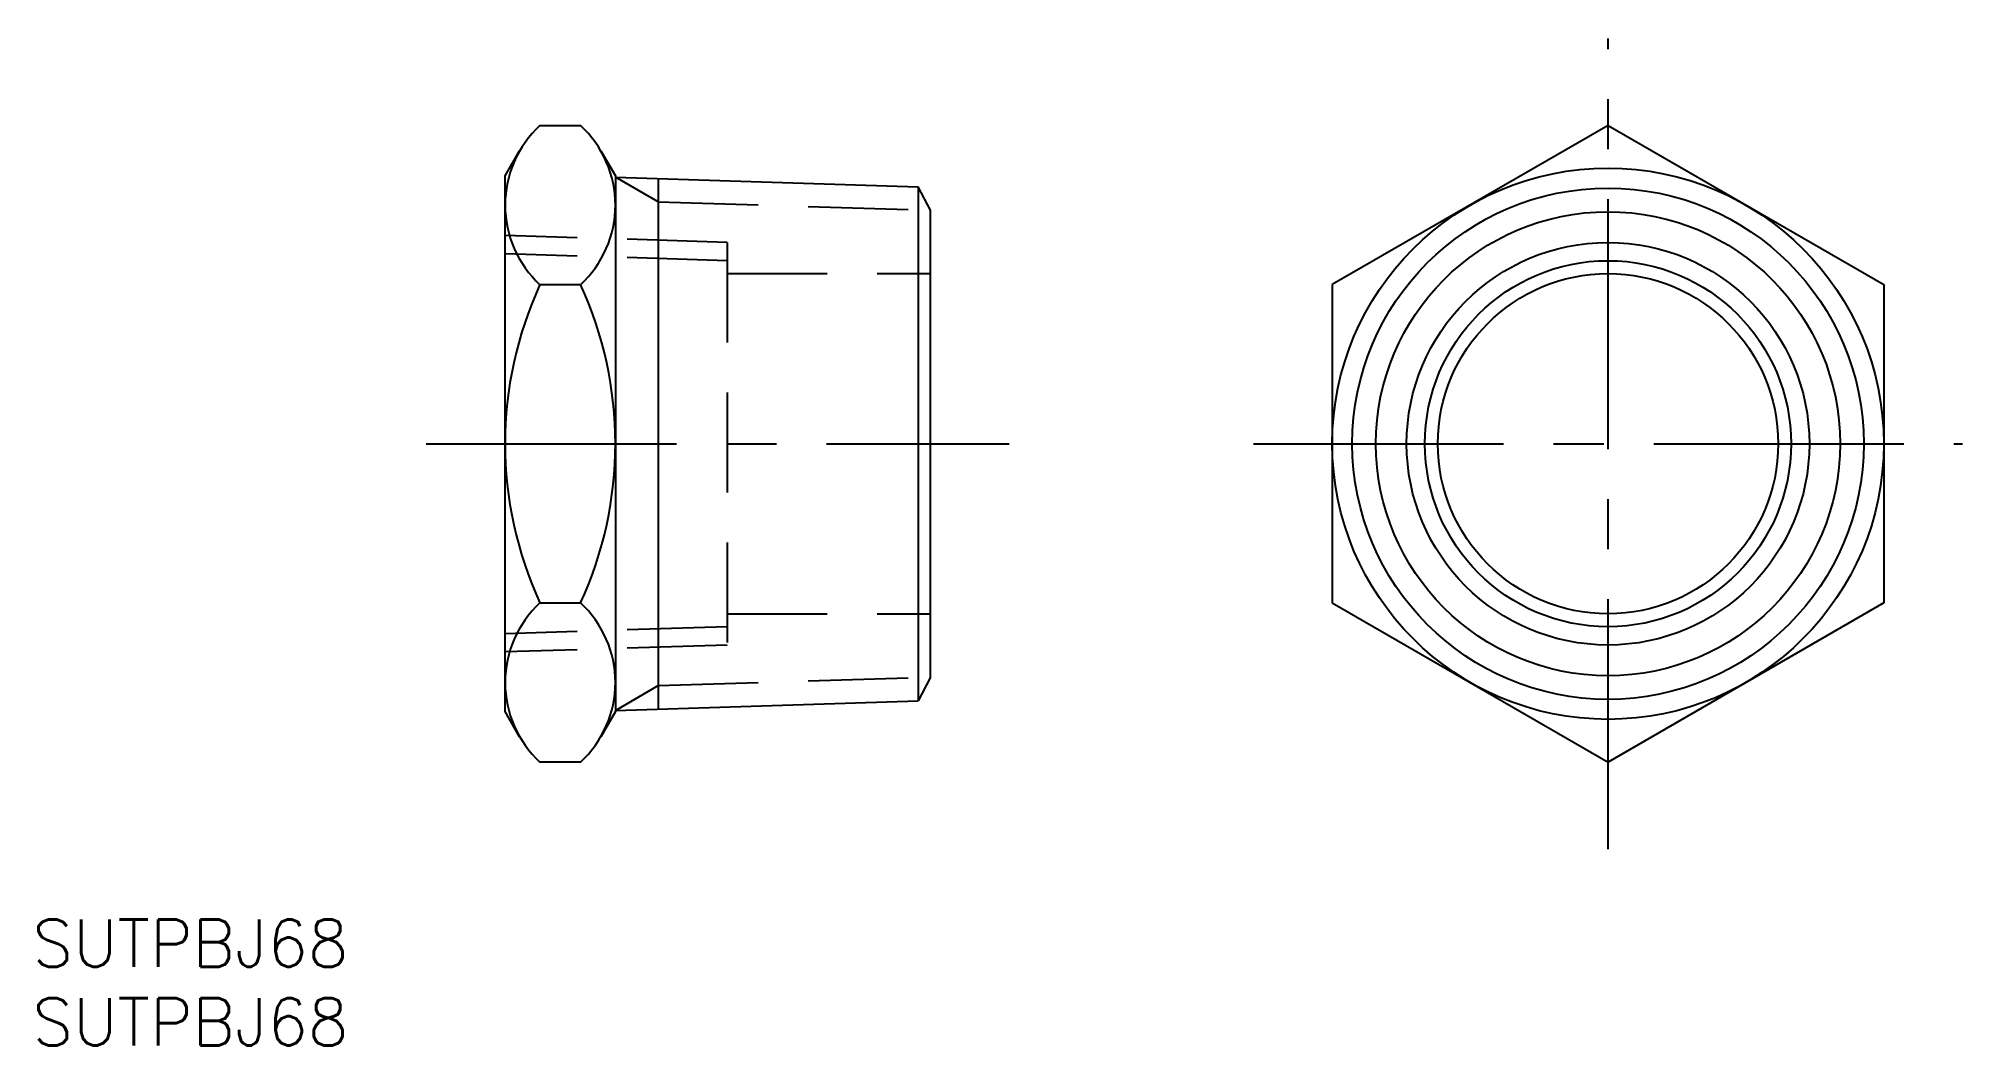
# Model space of a CAD drawing. Extents: x 0 to 122, y -8 to 56.
import ezdxf

# ---------------------------------------------------------------- set-up
doc = ezdxf.new("R2010")
doc.units = 0
doc.header["$LTSCALE"] = 0.5
doc.linetypes.add('CENTER', pattern=[50.8, 31.75, -6.35, 6.35, -6.35])
doc.linetypes.add('DASHED', pattern=[19.05, 12.7, -6.35])
for name, color, linetype in [('MSM_CENTER', 1, 'CENTER'), ('MSM_CONTINUOUS', 7, 'CONTINUOUS'), ('MSM_DASHED', 4, 'DASHED'), ('MSM_PART_NUMBER', 7, 'CONTINUOUS')]:
    doc.layers.add(name, color=color, linetype=linetype)
doc.styles.get("Standard").update_dxf_attribs({"font": 'txt.shx', "height": 3, "bigfont": 'bigfont.shx'})

msp = doc.modelspace()

# ---------------------------------------------------------------- linework, layer by layer
at = {"layer": 'MSM_CENTER', "color": 1}
for p, q in [((100, 4.47), (100, 55.94)), ((25, 30.21), (62, 30.21)), ((77.5, 30.21), (122.5, 30.21))]:
    msp.add_line(p, q, dxfattribs=at)
at = {"layer": 'MSM_CONTINUOUS', "color": 7}
for p, q in [((32.21, 50.41), (34.79, 50.41)), ((100, 50.41), (82.5, 40.31)), ((100, 50.41), (117.5, 40.31)), ((30, 47.21), (30.92, 48.8)), ((36.08, 48.8), (37, 47.21)), ((30, 13.21), (30, 47.21)), ((37, 47.21), (37, 13.21)), ((37, 47.13), (56.22, 46.53)), ((39.71, 47.05), (39.71, 13.37)), ((56.22, 46.53), (56.22, 13.88)), ((57, 45.03), (56.22, 46.53)), ((57, 15.39), (57, 45.03)), ((32.21, 40.31), (34.79, 40.31)), ((82.5, 40.31), (82.5, 20.1)), ((117.5, 40.31), (117.5, 20.1)), ((32.21, 20.1), (34.79, 20.1)), ((82.5, 20.1), (100, 10)), ((117.5, 20.1), (100, 10)), ((57, 15.39), (56.22, 13.88)), ((37, 13.28), (56.22, 13.88)), ((30.92, 11.61), (30, 13.21)), ((37, 13.21), (36.08, 11.61)), ((34.79, 10), (32.21, 10))]:
    msp.add_line(p, q, dxfattribs=at)
for radius in [17.5, 16.23, 14.73, 12.78, 11.62, 10.8]:
    msp.add_circle((100, 30.21), radius, dxfattribs=at)
for centre, radius, start, end in [((36.88, 45.36), 6.88, 132.7344, 227.2656), ((30.12, 45.36), 6.88, 312.7344, 47.2656), ((54.2, 30.21), 24.2, 155.318, 204.682), ((12.8, 30.21), 24.2, 335.318, 24.682), ((36.88, 15.05), 6.88, 132.7344, 227.2656), ((30.12, 15.05), 6.88, 312.7344, 47.2656)]:
    msp.add_arc(centre, radius, start, end, dxfattribs=at)
at = {"layer": 'MSM_DASHED', "color": 4}
for p, q in [((39.71, 45.57), (37, 47.13)), ((39.71, 45.57), (57, 45.03)), ((44.1, 42.99), (30, 43.43)), ((44.1, 42.99), (44.1, 17.43)), ((44.1, 41.83), (30, 42.27)), ((44.1, 41.01), (57, 41.01)), ((44.1, 18.59), (30, 18.15)), ((44.1, 19.41), (57, 19.41)), ((44.1, 17.43), (30, 16.99)), ((37, 13.28), (39.71, 14.85)), ((39.71, 14.85), (57, 15.39))]:
    msp.add_line(p, q, dxfattribs=at)

# ---------------------------------------------------------------- texts
at = {"layer": 'MSM_PART_NUMBER'}
for p in [(0, -3), (0, -8)]:
    msp.add_text('SUTPBJ68', height=3, dxfattribs=at).set_placement(p)

doc.saveas('drawing.dxf')
